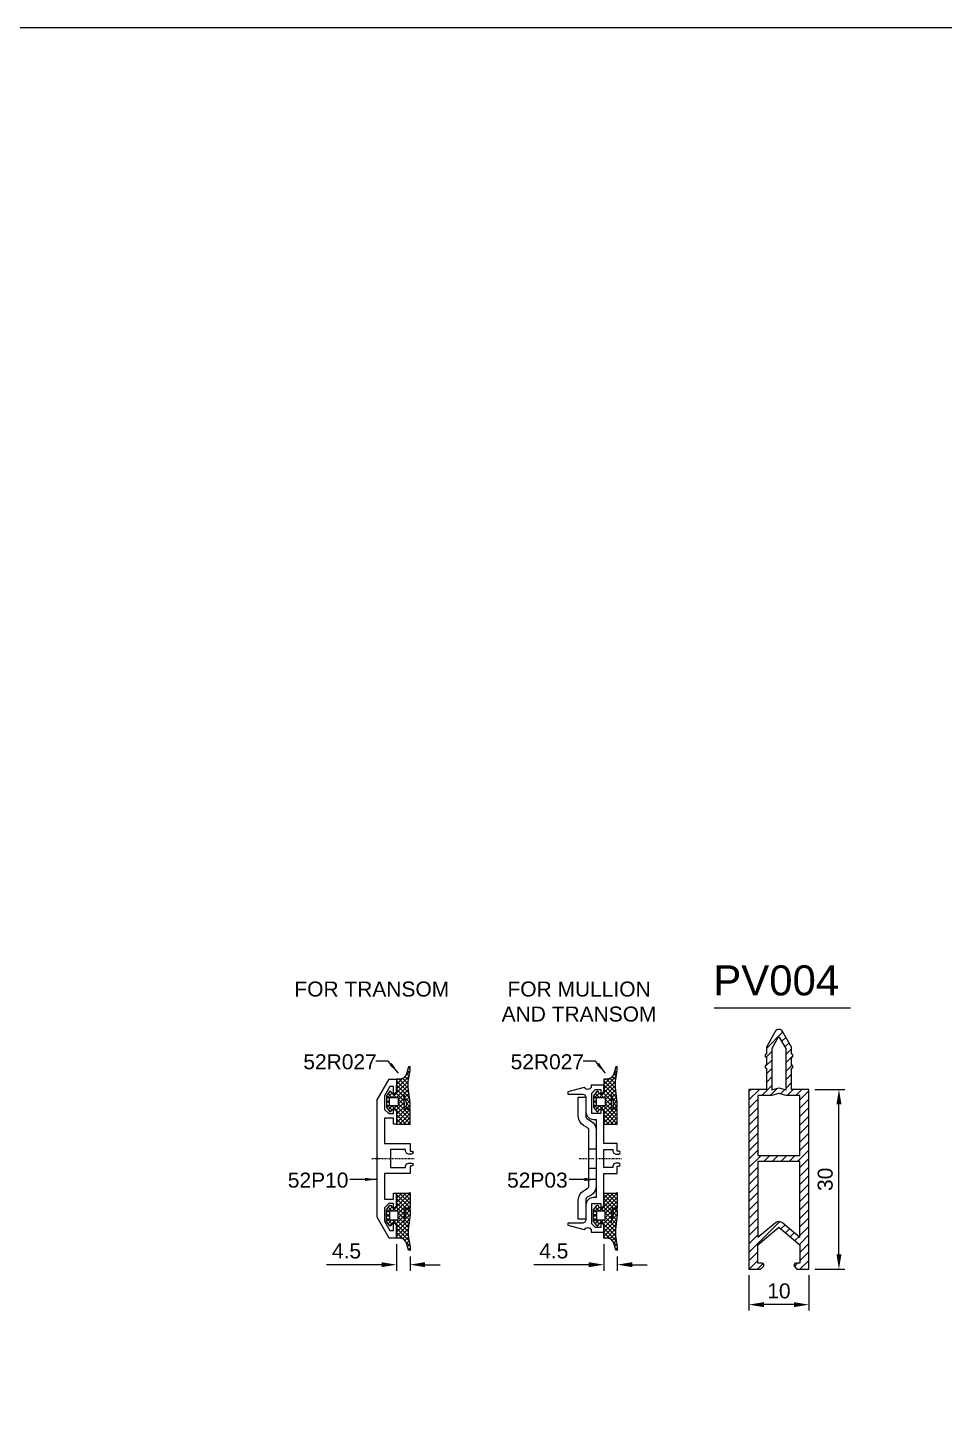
# Model space of a CAD drawing. Header units: millimetres. Extents: x 22319 to 27873, y 35287 to 39437.
# Drawn here: x 26183.9 to 26489.5, y 38976 to 39437 of the extents above; entities that cross this region are included whole.
import ezdxf

# ---------------------------------------------------------------- set-up
doc = ezdxf.new("R2010")
doc.units = ezdxf.units.MM
doc.header["$LTSCALE"] = 0.5
doc.linetypes.add('NEWDOT', pattern=[2, 1, -0.5, 0, -0.5])
for name, color, linetype in [('1', 1, 'Continuous'), ('22', 2, 'NEWDOT'), ('6', 6, 'Continuous'), ('FYLLD', 6, 'Continuous'), ('LIST', 2, 'Continuous'), ('MATT', 1, 'Continuous')]:
    doc.layers.add(name, color=color, linetype=linetype)
doc.layers.add('AM_5', color=3, linetype='Continuous', lineweight=18)
doc.layers.add('AM_6', color=2, linetype='Continuous', lineweight=20)
doc.styles.add('Border', font='ARIAL.TTF')
doc.styles.add('ROMANS', font='simplex.shx')
doc.styles.get("Standard").update_dxf_attribs({"font": 'ARIAL.TTF'})
doc.dimstyles.new('SBS_DIN$0', dxfattribs={"dimscale": 2, "dimtxt": 2.5, "dimasz": 2.5, "dimexe": 1, "dimexo": 1, "dimgap": 1, "dimtad": 1, "dimrnd": 0.5, "dimdsep": 46, "dimtxsty": 'Standard', "dimcen": 0, "dimclrd": 256, "dimclre": 256, "dimclrt": 2, "dimadec": 0, "dimazin": 2, "dimtp": 0.1, "dimtm": 0.1, "dimtfac": 0.71, "dimtofl": 0, "dimtmove": 0, "dimatfit": 3, "dimfxl": 0, "dimlwd": -1, "dimlwe": -1, "dimarcsym": 0})
doc.dimstyles.get("Standard").update_dxf_attribs({"dimtxt": 0.18, "dimasz": 0.18, "dimexe": 0.18, "dimexo": 0.0625, "dimgap": 0.09, "dimtad": 0, "dimtih": 1, "dimtoh": 1, "dimdec": 4, "dimzin": 0, "dimdsep": 46, "dimtxsty": 'Standard', "dimcen": 0.09, "dimadec": 0, "dimazin": 0, "dimtfac": 1, "dimtdec": 4, "dimtofl": 0, "dimtmove": 0, "dimatfit": 0, "dimfxl": 0, "dimtolj": 1, "dimtzin": 0, "dimarcsym": 0})

# ---------------------------------------------------------------- blocks, each defined once
blk = doc.blocks.new('*D394')
at = {"layer": 'AM_5'}
for p, q in [((26424.36611023777, 39021.018241354), (26424.36611023777, 39009.2406884341)), ((26444.36611023777, 39021.018241354), (26444.36611023777, 39009.2406884341)), ((26439.36611023777, 39011.2406884341), (26429.36611023777, 39011.2406884341))]:
    blk.add_line(p, q, dxfattribs=at)
for points in [[(26429.36611023777, 39012.07402176744), (26429.36611023777, 39010.40735510077), (26424.36611023777, 39011.2406884341)], [(26439.36611023777, 39012.07402176744), (26439.36611023777, 39010.40735510077), (26444.36611023777, 39011.2406884341)]]:
    blk.add_solid(points, dxfattribs=at)
at = {"layer": 'Defpoints', "color": 0}
for p in [(26424.36611023777, 39023.018241354), (26444.36611023777, 39023.018241354), (26424.36611023777, 39011.2406884341)]:
    blk.add_point(p, dxfattribs=at)
at = {"layer": 'AM_5', "color": 2, "insert": (26434.36611023777, 39015.79355337271), "char_height": 5, "attachment_point": 5}
blk.add_mtext('10', dxfattribs=at)
blk = doc.blocks.new('*D395')
at = {"layer": 'AM_5'}
for p, q in [((26446.36611023777, 39083.018241354), (26456.36611023777, 39083.018241354)), ((26454.36611023777, 39028.018241354), (26454.36611023777, 39078.018241354)), ((26446.36611023777, 39023.018241354), (26456.36611023777, 39023.018241354))]:
    blk.add_line(p, q, dxfattribs=at)
for points in [[(26453.53277690443, 39078.018241354), (26455.1994435711, 39078.018241354), (26454.36611023777, 39083.018241354)], [(26453.53277690443, 39028.018241354), (26455.1994435711, 39028.018241354), (26454.36611023777, 39023.018241354)]]:
    blk.add_solid(points, dxfattribs=at)
at = {"layer": 'Defpoints', "color": 0}
for p in [(26444.36611023777, 39083.018241354), (26454.36611023777, 39083.018241354), (26444.36611023777, 39023.018241354)]:
    blk.add_point(p, dxfattribs=at)
at = {"layer": 'AM_5', "color": 2, "insert": (26449.81153997855, 39053.01824135401), "char_height": 5, "attachment_point": 5, "rotation": 90}
blk.add_mtext('30', dxfattribs=at)
blk = doc.blocks.new('*D455')
at = {"layer": 'AM_5'}
for p, q in [((26375.99384378434, 39031.45659532154), (26375.99384378434, 39022.56503019496)), ((26380.49384378434, 39027.24035532153), (26380.49384378434, 39022.56503019496)), ((26370.99384378434, 39024.56503019496), (26352.65209753604, 39024.56503019496)), ((26385.49384378434, 39024.56503019496), (26390.49384378434, 39024.56503019496))]:
    blk.add_line(p, q, dxfattribs=at)
for points in [[(26370.99384378434, 39025.39836352829), (26370.99384378434, 39023.73169686162), (26375.99384378434, 39024.56503019496)], [(26385.49384378434, 39025.39836352829), (26385.49384378434, 39023.73169686162), (26380.49384378434, 39024.56503019496)]]:
    blk.add_solid(points, dxfattribs=at)
at = {"layer": 'Defpoints', "color": 0}
for p in [(26375.99384378434, 39033.45659532154), (26380.49384378434, 39029.24035532153), (26375.99384378434, 39024.56503019496)]:
    blk.add_point(p, dxfattribs=at)
at = {"layer": 'AM_5', "color": 2, "insert": (26359.32297066019, 39029.10766320996), "char_height": 5, "attachment_point": 5}
blk.add_mtext('4.5', dxfattribs=at)
blk = doc.blocks.new('*D454')
at = {"layer": 'AM_5'}
for p, q in [((26306.90088136542, 39031.45659532154), (26306.90088136542, 39022.56503019496)), ((26311.40088136542, 39027.24035532153), (26311.40088136542, 39022.56503019496)), ((26301.90088136542, 39024.56503019496), (26283.55913511713, 39024.56503019496)), ((26316.40088136542, 39024.56503019496), (26321.40088136542, 39024.56503019496))]:
    blk.add_line(p, q, dxfattribs=at)
for points in [[(26301.90088136542, 39025.39836352829), (26301.90088136542, 39023.73169686162), (26306.90088136542, 39024.56503019496)], [(26316.40088136542, 39025.39836352829), (26316.40088136542, 39023.73169686162), (26311.40088136542, 39024.56503019496)]]:
    blk.add_solid(points, dxfattribs=at)
at = {"layer": 'Defpoints', "color": 0}
for p in [(26306.90088136542, 39033.45659532154), (26311.40088136542, 39029.24035532153), (26306.90088136542, 39024.56503019496)]:
    blk.add_point(p, dxfattribs=at)
at = {"layer": 'AM_5', "color": 2, "insert": (26290.23000824127, 39029.10766320996), "char_height": 5, "attachment_point": 5}
blk.add_mtext('4.5', dxfattribs=at)

msp = doc.modelspace()

# ---------------------------------------------------------------- hatches: boundary and pattern name
at = {"layer": 'FYLLD'}
h = msp.add_hatch(dxfattribs=at)
h.set_pattern_fill('USER', color=256, scale=2, angle=45, pattern_type=0)
h.set_pattern_definition([(45, (-52.76773536206747, 1.768526532978285), (-1.414213562373095, 1.414213562373095), [])])
h.paths.add_polyline_path([(26444.36611023775, 39083.018241354), (26438.56611023776, 39083.018241354), (26438.56611023776, 39090.11824135401), (26438.96611023776, 39090.22542103098), (26438.96611023776, 39091.01106167703), (26438.56611023776, 39091.11824135401), (26438.56611023776, 39093.718241354), (26438.96611023776, 39093.82542103097), (26438.96611023776, 39094.61106167702), (26438.56611023776, 39094.718241354), (26438.56611023776, 39097.14372429447), (26435.57854580306, 39102.31833768624, 0.5773502691896208), (26433.15367467246, 39102.31833768624), (26430.16611023775, 39097.14372429447), (26430.16611023775, 39094.718241354), (26429.76611023776, 39094.61106167702), (26429.76611023776, 39093.82542103097), (26430.16611023775, 39093.718241354), (26430.16611023775, 39091.11824135401), (26429.76611023776, 39091.01106167703), (26429.76611023776, 39090.22542103098), (26430.16611023775, 39090.11824135401), (26430.16611023775, 39083.018241354), (26424.36611023777, 39083.018241354), (26424.36611023777, 39023.018241354), (26428.21463837518, 39023.018241354), (26429.19037430648, 39023.99397728528, 0.6681786379194609), (26428.76611023776, 39025.018241354), (26427.36611023775, 39025.018241354), (26427.36611023775, 39031.14454393575), (26434.36611023777, 39037.018241354), (26441.36611023777, 39031.14454393575), (26441.36611023777, 39025.018241354), (26439.96611023776, 39025.018241354, 0.588876116928277), (26439.45712195824, 39024.10054506615), (26440.31758210034, 39023.018241354), (26444.36611023777, 39023.018241354)])
h.paths.add_polyline_path([(26441.36611023775, 39061.018241354), (26427.36611023775, 39061.018241354), (26427.36611023777, 39081.018241354), (26431.96611023776, 39081.018241354), (26434.36611023777, 39081.66131941584), (26436.76611023776, 39081.018241354), (26441.36611023777, 39081.018241354)], flags=16)
h.paths.add_polyline_path([(26441.36611023777, 39059.018241354), (26441.36611023775, 39033.75535851442), (26435.65168545714, 39038.55033024024, 0.3639702342661469), (26433.08053501838, 39038.55033024024), (26427.36611023775, 39033.75535851442), (26427.36611023775, 39059.018241354)], flags=16)
h.paths.add_polyline_path([(26436.76611023776, 39082.88173847873), (26434.36611023777, 39083.52481654056), (26431.96611023776, 39082.88173847873), (26431.96611023776, 39096.66141574808), (26434.01970007624, 39100.21833768624, -0.5773502691896695), (26434.71252039928, 39100.21833768624), (26436.76611023776, 39096.66141574808)], flags=16)
h = msp.add_hatch(dxfattribs=at)
h.set_pattern_fill('USER', color=256, angle=45, pattern_type=0)
h.set_pattern_definition([(45, (25949.0318708644, 38746.57028898228), (-0.7071067811865475, 0.7071067811865476), []), (135, (25949.0318708644, 38746.57028898228), (-0.7071067811865472, -0.7071067811865478), [])])
edge = h.paths.add_edge_path()
edge.add_line((26310.07690736542, 39087.83590432154), (26309.35009236542, 39086.83778132154))
edge.add_line((26310.91154736542, 39090.54856632153), (26310.07690736542, 39087.83590432152))
edge.add_line((26311.40088136542, 39090.67289532154), (26310.91154736542, 39090.54856632154))
edge.add_line((26311.40088136542, 39089.36227232153), (26311.40088136542, 39090.67289532153))
edge.add_line((26310.77013636542, 39085.62801132153), (26311.40088136542, 39089.36227232153))
edge.add_line((26310.77013636542, 39083.62801132153), (26310.77013636542, 39085.62801132153))
edge.add_line((26311.40088136542, 39078.62212932153), (26310.77013636542, 39083.62801132154))
edge.add_line((26311.40088936542, 39077.10681732154), (26311.40088136543, 39078.62212932154))
edge.add_line((26310.93374936542, 39076.67146832153), (26311.40088936542, 39077.10681732153))
edge.add_line((26310.30052436542, 39076.75379732153), (26310.93374936542, 39076.67146832153))
edge.add_line((26309.96023036542, 39077.29411132153), (26310.30052436543, 39076.75379732153))
edge.add_line((26310.23681136542, 39078.15962732153), (26309.96023036542, 39077.29411132153))
edge.add_line((26309.32380936542, 39081.22066232154), (26310.23681136542, 39078.15962732154))
edge.add_line((26309.70088436542, 39076.45665532153), (26309.32380936542, 39081.22066232154))
edge.add_line((26310.80088336542, 39076.45665532153), (26309.70088436543, 39076.45665532153))
edge.add_line((26311.40088136542, 39076.58025932153), (26310.80088336542, 39076.45665532153))
edge.add_line((26311.40088136542, 39071.33304332154), (26311.40088136542, 39076.58025932154))
edge.add_line((26310.80088336542, 39071.45665532153), (26311.40088136543, 39071.33304332154))
edge.add_line((26306.90088136542, 39071.45665532153), (26310.80088336542, 39071.45665532153))
edge.add_line((26306.90088136542, 39076.25665032153), (26306.90088136542, 39071.45665532153))
edge.add_line((26305.40088136542, 39076.25665032153), (26306.90088136542, 39076.25665032153))
edge.add_line((26305.02560636542, 39075.60664932153), (26305.40088136542, 39076.25665032153))
edge.add_line((26304.77887936542, 39075.45693732153), (26305.02560636542, 39075.60664932153))
edge.add_line((26304.52005236542, 39075.58457732153), (26304.77887936543, 39075.45693732153))
edge.add_line((26303.50088036542, 39077.04010532154), (26304.52005236542, 39075.58457732154))
edge.add_line((26303.50088036542, 39080.87319732153), (26303.50088036542, 39077.04010532153))
edge.add_line((26304.52005236542, 39082.32872532153), (26303.50088036542, 39080.87319732153))
edge.add_line((26304.77887936542, 39082.45636532154), (26304.52005236542, 39082.32872532154))
edge.add_line((26305.02560636542, 39082.30665332154), (26304.77887936542, 39082.45636532154))
edge.add_line((26305.40088136542, 39081.65665232154), (26305.02560636542, 39082.30665332154))
edge.add_line((26306.90088136542, 39081.65665232154), (26305.40088136542, 39081.65665232154))
edge.add_line((26306.90088136542, 39086.45665532153), (26306.90088136542, 39081.65665232154))
edge.add_line((26308.17567736542, 39086.45665532153), (26306.90088136542, 39086.45665532153))
edge.add_line((26309.35009236542, 39086.83778132153), (26308.17567736542, 39086.45665532153))
edge = h.paths.add_edge_path(flags=16)
edge.add_line((26304.50088036542, 39077.55665332154), (26304.50088036542, 39080.35664932154))
edge.add_line((26307.40088136542, 39077.55665332154), (26304.50088036542, 39077.55665332154))
edge.add_line((26307.40088136542, 39080.35664932153), (26307.40088136542, 39077.55665332153))
edge.add_line((26304.50088036542, 39080.35664932153), (26307.40088136542, 39080.35664932153))
h = msp.add_hatch(dxfattribs=at)
h.set_pattern_fill('USER', color=256, angle=45, pattern_type=0)
h.set_pattern_definition([(45, (26018.12483328331, 38746.57028898228), (-0.7071067811865475, 0.7071067811865476), []), (135, (26018.12483328331, 38746.57028898228), (-0.7071067811865472, -0.7071067811865478), [])])
edge = h.paths.add_edge_path()
edge.add_line((26379.16986978434, 39087.83590432154), (26378.44305478434, 39086.83778132154))
edge.add_line((26380.00450978434, 39090.54856632153), (26379.16986978434, 39087.83590432152))
edge.add_line((26380.49384378434, 39090.67289532154), (26380.00450978434, 39090.54856632154))
edge.add_line((26380.49384378434, 39089.36227232153), (26380.49384378434, 39090.67289532153))
edge.add_line((26379.86309878434, 39085.62801132153), (26380.49384378434, 39089.36227232153))
edge.add_line((26379.86309878434, 39083.62801132153), (26379.86309878434, 39085.62801132153))
edge.add_line((26380.49384378434, 39078.62212932153), (26379.86309878434, 39083.62801132154))
edge.add_line((26380.49385178434, 39077.10681732154), (26380.49384378434, 39078.62212932154))
edge.add_line((26380.02671178434, 39076.67146832153), (26380.49385178434, 39077.10681732153))
edge.add_line((26379.39348678434, 39076.75379732153), (26380.02671178434, 39076.67146832153))
edge.add_line((26379.05319278434, 39077.29411132153), (26379.39348678434, 39076.75379732153))
edge.add_line((26379.32977378434, 39078.15962732153), (26379.05319278434, 39077.29411132153))
edge.add_line((26378.41677178434, 39081.22066232154), (26379.32977378434, 39078.15962732154))
edge.add_line((26378.79384678434, 39076.45665532153), (26378.41677178434, 39081.22066232154))
edge.add_line((26379.89384578434, 39076.45665532153), (26378.79384678434, 39076.45665532153))
edge.add_line((26380.49384378434, 39076.58025932153), (26379.89384578434, 39076.45665532153))
edge.add_line((26380.49384378434, 39071.33304332154), (26380.49384378434, 39076.58025932154))
edge.add_line((26379.89384578434, 39071.45665532153), (26380.49384378434, 39071.33304332154))
edge.add_line((26375.99384378434, 39071.45665532153), (26379.89384578434, 39071.45665532153))
edge.add_line((26375.99384378434, 39076.25665032153), (26375.99384378434, 39071.45665532153))
edge.add_line((26374.49384378434, 39076.25665032153), (26375.99384378434, 39076.25665032153))
edge.add_line((26374.11856878434, 39075.60664932153), (26374.49384378434, 39076.25665032153))
edge.add_line((26373.87184178434, 39075.45693732153), (26374.11856878434, 39075.60664932153))
edge.add_line((26373.61301478434, 39075.58457732153), (26373.87184178434, 39075.45693732153))
edge.add_line((26372.59384278434, 39077.04010532154), (26373.61301478434, 39075.58457732154))
edge.add_line((26372.59384278434, 39080.87319732153), (26372.59384278434, 39077.04010532153))
edge.add_line((26373.61301478434, 39082.32872532153), (26372.59384278434, 39080.87319732153))
edge.add_line((26373.87184178434, 39082.45636532154), (26373.61301478434, 39082.32872532154))
edge.add_line((26374.11856878434, 39082.30665332154), (26373.87184178434, 39082.45636532154))
edge.add_line((26374.49384378434, 39081.65665232154), (26374.11856878434, 39082.30665332154))
edge.add_line((26375.99384378434, 39081.65665232154), (26374.49384378434, 39081.65665232154))
edge.add_line((26375.99384378434, 39086.45665532153), (26375.99384378434, 39081.65665232154))
edge.add_line((26377.26863978434, 39086.45665532153), (26375.99384378434, 39086.45665532153))
edge.add_line((26378.44305478434, 39086.83778132153), (26377.26863978434, 39086.45665532153))
edge = h.paths.add_edge_path(flags=16)
edge.add_line((26373.59384278434, 39077.55665332154), (26373.59384278434, 39080.35664932154))
edge.add_line((26376.49384378434, 39077.55665332154), (26373.59384278434, 39077.55665332154))
edge.add_line((26376.49384378434, 39080.35664932153), (26376.49384378434, 39077.55665332153))
edge.add_line((26373.59384278434, 39080.35664932153), (26376.49384378434, 39080.35664932153))
h = msp.add_hatch(dxfattribs=at)
h.set_pattern_fill('USER', color=256, angle=45, pattern_type=0)
h.set_pattern_definition([(315, (25949.0318708644, 39373.3429616608), (-0.7071067811865475, -0.7071067811865476), []), (225, (25949.0318708644, 39373.3429616608), (-0.7071067811865472, 0.7071067811865478), [])])
edge = h.paths.add_edge_path()
edge.add_line((26310.07690736542, 39032.07734632154), (26309.35009236542, 39033.07546932153))
edge.add_line((26310.91154736542, 39029.36468432153), (26310.07690736542, 39032.07734632154))
edge.add_line((26311.40088136542, 39029.24035532153), (26310.91154736542, 39029.36468432153))
edge.add_line((26311.40088136542, 39030.55097832153), (26311.40088136542, 39029.24035532153))
edge.add_line((26310.77013636542, 39034.28523932154), (26311.40088136542, 39030.55097832153))
edge.add_line((26310.77013636542, 39036.28523932154), (26310.77013636542, 39034.28523932154))
edge.add_line((26311.40088136542, 39041.29112132153), (26310.77013636542, 39036.28523932154))
edge.add_line((26311.40088936542, 39042.80643332154), (26311.40088136543, 39041.29112132153))
edge.add_line((26310.93374936542, 39043.24178232154), (26311.40088936542, 39042.80643332154))
edge.add_line((26310.30052436542, 39043.15945332153), (26310.93374936542, 39043.24178232153))
edge.add_line((26309.96023036542, 39042.61913932153), (26310.30052436543, 39043.15945332153))
edge.add_line((26310.23681136542, 39041.75362332154), (26309.96023036542, 39042.61913932153))
edge.add_line((26309.32380936542, 39038.69258832154), (26310.23681136542, 39041.75362332154))
edge.add_line((26309.70088436542, 39043.45659532154), (26309.32380936542, 39038.69258832154))
edge.add_line((26310.80088336542, 39043.45659532154), (26309.70088436543, 39043.45659532154))
edge.add_line((26311.40088136542, 39043.33299132153), (26310.80088336542, 39043.45659532154))
edge.add_line((26311.40088136542, 39048.58020732154), (26311.40088136542, 39043.33299132153))
edge.add_line((26310.80088336542, 39048.45659532154), (26311.40088136543, 39048.58020732154))
edge.add_line((26306.90088136542, 39048.45659532154), (26310.80088336542, 39048.45659532154))
edge.add_line((26306.90088136542, 39043.65660032153), (26306.90088136542, 39048.45659532154))
edge.add_line((26305.40088136542, 39043.65660032153), (26306.90088136542, 39043.65660032153))
edge.add_line((26305.02560636542, 39044.30660132154), (26305.40088136542, 39043.65660032153))
edge.add_line((26304.77887936542, 39044.45631332153), (26305.02560636542, 39044.30660132154))
edge.add_line((26304.52005236542, 39044.32867332154), (26304.77887936543, 39044.45631332153))
edge.add_line((26303.50088036542, 39042.87314532154), (26304.52005236542, 39044.32867332154))
edge.add_line((26303.50088036542, 39039.04005332154), (26303.50088036542, 39042.87314532154))
edge.add_line((26304.52005236542, 39037.58452532153), (26303.50088036542, 39039.04005332153))
edge.add_line((26304.77887936542, 39037.45688532154), (26304.52005236542, 39037.58452532154))
edge.add_line((26305.02560636542, 39037.60659732154), (26304.77887936542, 39037.45688532154))
edge.add_line((26305.40088136542, 39038.25659832154), (26305.02560636542, 39037.60659732154))
edge.add_line((26306.90088136542, 39038.25659832154), (26305.40088136542, 39038.25659832154))
edge.add_line((26306.90088136542, 39033.45659532154), (26306.90088136542, 39038.25659832154))
edge.add_line((26308.17567736542, 39033.45659532154), (26306.90088136542, 39033.45659532154))
edge.add_line((26309.35009236542, 39033.07546932153), (26308.17567736542, 39033.45659532154))
edge = h.paths.add_edge_path(flags=16)
edge.add_line((26304.50088036542, 39042.35659732154), (26304.50088036542, 39039.55660132154))
edge.add_line((26307.40088136542, 39042.35659732154), (26304.50088036542, 39042.35659732154))
edge.add_line((26307.40088136542, 39039.55660132154), (26307.40088136542, 39042.35659732154))
edge.add_line((26304.50088036542, 39039.55660132154), (26307.40088136542, 39039.55660132154))
h = msp.add_hatch(dxfattribs=at)
h.set_pattern_fill('USER', color=256, angle=45, pattern_type=0)
h.set_pattern_definition([(315, (26018.12483328331, 39373.3429616608), (-0.7071067811865475, -0.7071067811865476), []), (225, (26018.12483328331, 39373.3429616608), (-0.7071067811865472, 0.7071067811865478), [])])
edge = h.paths.add_edge_path()
edge.add_line((26379.16986978434, 39032.07734632154), (26378.44305478434, 39033.07546932153))
edge.add_line((26380.00450978434, 39029.36468432153), (26379.16986978434, 39032.07734632154))
edge.add_line((26380.49384378434, 39029.24035532153), (26380.00450978434, 39029.36468432153))
edge.add_line((26380.49384378434, 39030.55097832153), (26380.49384378434, 39029.24035532153))
edge.add_line((26379.86309878434, 39034.28523932154), (26380.49384378434, 39030.55097832153))
edge.add_line((26379.86309878434, 39036.28523932154), (26379.86309878434, 39034.28523932154))
edge.add_line((26380.49384378434, 39041.29112132153), (26379.86309878434, 39036.28523932154))
edge.add_line((26380.49385178434, 39042.80643332154), (26380.49384378434, 39041.29112132153))
edge.add_line((26380.02671178434, 39043.24178232154), (26380.49385178434, 39042.80643332154))
edge.add_line((26379.39348678434, 39043.15945332153), (26380.02671178434, 39043.24178232153))
edge.add_line((26379.05319278434, 39042.61913932153), (26379.39348678434, 39043.15945332153))
edge.add_line((26379.32977378434, 39041.75362332154), (26379.05319278434, 39042.61913932153))
edge.add_line((26378.41677178434, 39038.69258832154), (26379.32977378434, 39041.75362332154))
edge.add_line((26378.79384678434, 39043.45659532154), (26378.41677178434, 39038.69258832154))
edge.add_line((26379.89384578434, 39043.45659532154), (26378.79384678434, 39043.45659532154))
edge.add_line((26380.49384378434, 39043.33299132153), (26379.89384578434, 39043.45659532154))
edge.add_line((26380.49384378434, 39048.58020732154), (26380.49384378434, 39043.33299132153))
edge.add_line((26379.89384578434, 39048.45659532154), (26380.49384378434, 39048.58020732154))
edge.add_line((26375.99384378434, 39048.45659532154), (26379.89384578434, 39048.45659532154))
edge.add_line((26375.99384378434, 39043.65660032153), (26375.99384378434, 39048.45659532154))
edge.add_line((26374.49384378434, 39043.65660032153), (26375.99384378434, 39043.65660032153))
edge.add_line((26374.11856878434, 39044.30660132154), (26374.49384378434, 39043.65660032153))
edge.add_line((26373.87184178434, 39044.45631332153), (26374.11856878434, 39044.30660132154))
edge.add_line((26373.61301478434, 39044.32867332154), (26373.87184178434, 39044.45631332153))
edge.add_line((26372.59384278434, 39042.87314532154), (26373.61301478434, 39044.32867332154))
edge.add_line((26372.59384278434, 39039.04005332154), (26372.59384278434, 39042.87314532154))
edge.add_line((26373.61301478434, 39037.58452532153), (26372.59384278434, 39039.04005332153))
edge.add_line((26373.87184178434, 39037.45688532154), (26373.61301478434, 39037.58452532154))
edge.add_line((26374.11856878434, 39037.60659732154), (26373.87184178434, 39037.45688532154))
edge.add_line((26374.49384378434, 39038.25659832154), (26374.11856878434, 39037.60659732154))
edge.add_line((26375.99384378434, 39038.25659832154), (26374.49384378434, 39038.25659832154))
edge.add_line((26375.99384378434, 39033.45659532154), (26375.99384378434, 39038.25659832154))
edge.add_line((26377.26863978434, 39033.45659532154), (26375.99384378434, 39033.45659532154))
edge.add_line((26378.44305478434, 39033.07546932153), (26377.26863978434, 39033.45659532154))
edge = h.paths.add_edge_path(flags=16)
edge.add_line((26373.59384278434, 39042.35659732154), (26373.59384278434, 39039.55660132154))
edge.add_line((26376.49384378434, 39042.35659732154), (26373.59384278434, 39042.35659732154))
edge.add_line((26376.49384378434, 39039.55660132154), (26376.49384378434, 39042.35659732154))
edge.add_line((26373.59384278434, 39039.55660132154), (26376.49384378434, 39039.55660132154))

# ---------------------------------------------------------------- linework, layer by layer
msp.add_line((26412.79382427516, 39110.22029281519), (26458.26655872607, 39110.22029281519))
for points in [[(22318.70771382542, 39437.03467588875), (27872.65919384413, 39437.03467588875), (27872.65919384413, 35287.04940153871), (22318.70771382542, 35287.04940153871)], [(26441.36611023777, 39081.018241354), (26436.76611023776, 39081.018241354), (26434.36611023777, 39081.66131941584), (26431.96611023776, 39081.018241354), (26427.36611023777, 39081.018241354), (26427.36611023777, 39061.018241354), (26441.36611023777, 39061.018241354)]]:
    msp.add_lwpolyline(points, close=True)
for points in [[(26438.56611023776, 39090.11824135401), (26438.96611023776, 39090.22542103098), (26438.96611023776, 39091.01106167703), (26438.56611023776, 39091.11824135401), (26438.56611023776, 39093.718241354), (26438.96611023776, 39093.82542103097), (26438.96611023776, 39094.61106167702), (26438.56611023776, 39094.718241354), (26438.56611023776, 39097.14372429447), (26435.57854580306, 39102.31833768624, 0.5773502691896208), (26433.15367467246, 39102.31833768624), (26430.16611023775, 39097.14372429447), (26430.16611023775, 39094.718241354), (26429.76611023776, 39094.61106167702), (26429.76611023776, 39093.82542103097), (26430.16611023775, 39093.718241354), (26430.16611023775, 39091.11824135401), (26429.76611023776, 39091.01106167703), (26429.76611023776, 39090.22542103098), (26430.16611023775, 39090.11824135401), (26430.16611023775, 39083.018241354), (26424.36611023777, 39083.018241354), (26424.36611023777, 39023.018241354), (26428.21463837518, 39023.018241354), (26429.19037430648, 39023.99397728528, 0.6681786379194607), (26428.76611023776, 39025.018241354), (26427.36611023775, 39025.018241354), (26427.36611023775, 39031.14454393575), (26434.36611023777, 39037.018241354), (26441.36611023777, 39031.14454393575), (26441.36611023777, 39025.018241354), (26439.96611023776, 39025.018241354, 0.6681786379192975), (26439.54184616904, 39023.99397728528), (26440.31758210034, 39023.018241354), (26444.36611023777, 39023.018241354), (26444.36611023777, 39083.018241354), (26438.56611023776, 39083.018241354)], [(26436.76611023776, 39096.66141574808), (26434.71252039928, 39100.21833768624, 0.5773502691896694), (26434.01970007624, 39100.21833768624), (26431.96611023776, 39096.66141574808), (26431.96611023776, 39082.88173847873), (26434.36611023777, 39083.52481654056), (26436.76611023776, 39082.88173847873)], [(26435.65168545714, 39038.55033024024), (26441.36611023777, 39033.75535851442), (26441.36611023777, 39059.018241354), (26427.36611023775, 39059.018241354), (26427.36611023775, 39033.75535851442), (26433.08053501838, 39038.55033024024, -0.3639702342661469)]]:
    msp.add_lwpolyline(points, format="xyb", close=True)
at = {"layer": '1'}
for p, q in [((26373.49384378434, 39063.10662494799), (26370.99384378434, 39063.10662494799)), ((26373.49384378434, 39056.60662494799), (26370.99384378434, 39056.60662494799))]:
    msp.add_line(p, q, dxfattribs=at)
msp.add_lwpolyline([(26367.49384378434, 39074.03493748505), (26367.49384378434, 39080.45758721586), (26369.99384378434, 39080.45758721586), (26369.99384378434, 39074.03493748505, 0.2679491924311014), (26370.49384378434, 39073.16891208127), (26371.74384378434, 39072.44722424478, -0.2679491924310667), (26373.49384378434, 39069.41613533153), (26373.49384378434, 39050.82136038026, -0.2679491924312761), (26371.74384378434, 39047.79027146701), (26370.49384378434, 39047.06858363052, 0.2679491924313022), (26369.99384378434, 39046.20255822674), (26369.99384378434, 39039.77990849593), (26367.49384378434, 39039.77990849593), (26367.49384378434, 39046.20255822674, -0.2679491924312011), (26369.24384378434, 39049.23364713998), (26370.49384378434, 39049.95533497647, 0.2679491924312979), (26370.99384378434, 39050.82136038026), (26370.99384378434, 39069.41613533153, 0.2679491924310957), (26370.49384378434, 39070.28216073531), (26369.24384378434, 39071.0038485718, -0.2679491924309667)], format="xyb", close=True, dxfattribs=at)
at = {"layer": '22'}
for p, q in [((26298.70089936542, 39059.95662532154), (26312.90088136542, 39059.95662532154)), ((26367.79386178434, 39059.95662532154), (26381.99384378434, 39059.95662532154))]:
    msp.add_line(p, q, dxfattribs=at)
at = {"layer": '6'}
msp.add_lwpolyline([(26306.90088136542, 39048.45662532154), (26306.90088136542, 39044.15663032154), (26306.20089936542, 39043.45662532154), (26305.90088136542, 39043.45662532154), (26305.90088136542, 39044.95662532154), (26304.30088136542, 39044.95662532154), (26302.90088136542, 39043.55662532154), (26302.90088136542, 39039.0547015329), (26304.68955650002, 39035.95662532154), (26305.90088136542, 39035.95662532154), (26305.90088136542, 39038.45662532154), (26306.20089936542, 39038.45662532154), (26306.90088136542, 39037.75662832154), (26306.90088136542, 39033.45662532154), (26304.40088136542, 39033.45662532154), (26300.40088136542, 39040.38482855182), (26300.40088136542, 39059.65662532154), (26300.70088136542, 39059.95662532154), (26300.40088136542, 39060.25662532154), (26300.40088136542, 39079.52842209127), (26304.40088136542, 39086.45662532154), (26306.90088136542, 39086.45662532154), (26306.90088136542, 39082.15662232154), (26306.20089936542, 39081.45662532154), (26305.90088136542, 39081.45662532154), (26305.90088136542, 39083.95662532154), (26304.68955650002, 39083.95662532154), (26302.90088136542, 39080.85854911019), (26302.90088136542, 39076.35662532155), (26304.30088136542, 39074.95662532154), (26305.90088136542, 39074.95662532154), (26305.90088136542, 39076.45662532154), (26306.20089936542, 39076.45662532154), (26306.90088136542, 39075.75662032155), (26306.90088136542, 39071.45662532154), (26305.90088136542, 39071.45662532154), (26305.90088136542, 39073.45662532154), (26302.90088136542, 39073.45662532154), (26302.90088136542, 39064.95662532154), (26311.40088136542, 39064.95662532154), (26311.40088136542, 39062.45662532154), (26311.90088136542, 39062.45662532154), (26312.25442736542, 39062.31017932154), (26312.40088136542, 39061.95662532154), (26312.25442736542, 39061.60307132154), (26311.90088136542, 39061.45662532154), (26310.90088136542, 39061.45662532154), (26310.19378936542, 39061.74951732154), (26309.90088136542, 39062.45662532154), (26309.90088136542, 39062.95662532154), (26304.90088136542, 39062.95662532154), (26304.90088136542, 39056.95662532154), (26309.90088136542, 39056.95662532154), (26309.90088136542, 39057.45662532154), (26310.19378936542, 39058.16373332154), (26310.90088136542, 39058.45662532154), (26311.90088136542, 39058.45662532154), (26312.25442736542, 39058.31017932154), (26312.40088136542, 39057.95662532154), (26312.25442736542, 39057.60307132154), (26311.90088136542, 39057.45662532154), (26311.40088136542, 39057.45662532154), (26311.40088136542, 39054.95662532154), (26302.90088136542, 39054.95662532154), (26302.90088136542, 39046.45662532154), (26305.90088136542, 39046.45662532154), (26305.90088136542, 39048.45662532154), (26306.90088136542, 39048.45662532154), (26306.90088136542, 39044.65663032154)], dxfattribs=at)
msp.add_lwpolyline([(26380.49384378434, 39057.45662532154), (26380.99384378434, 39057.45662532154), (26381.34738978434, 39057.60307132154), (26381.49384378434, 39057.95662532154), (26381.34738978434, 39058.31017932154), (26380.99384378434, 39058.45662532154), (26379.99384378434, 39058.45662532154), (26379.28675178434, 39058.16373332153), (26378.99384378434, 39057.45662532154), (26378.99384378434, 39056.95662532154), (26375.99384378434, 39056.95662532154), (26375.99384378434, 39062.95662532154), (26378.99384378434, 39062.95662532154), (26378.99384378434, 39062.45662532154), (26379.28675178434, 39061.74951732154), (26379.99384378434, 39061.45662532154), (26380.99384378434, 39061.45662532154), (26381.34738978434, 39061.60307132154), (26381.49384378434, 39061.95662532154), (26381.34738978434, 39062.31017932154), (26380.99384378434, 39062.45662532154), (26380.49384378434, 39062.45662532154), (26380.49384378434, 39064.95662532154), (26375.99384378434, 39064.95662532154), (26375.99384378434, 39075.75662832153), (26375.29386178434, 39076.45662532154), (26374.99384378434, 39076.45662532154), (26374.99384378434, 39074.95662532154), (26371.99384378434, 39074.95662532154), (26371.99384378434, 39081.75662832153), (26373.19385578434, 39082.95662932154), (26374.99384378434, 39082.95662932154), (26374.99384378434, 39081.45662932154), (26375.29386178434, 39081.45662932154), (26375.99384378434, 39082.15663032153), (26375.99384378434, 39084.45662932154), (26371.79386178434, 39084.45662932154), (26371.79386178434, 39083.67704632153), (26371.35132678434, 39083.15276132154), (26370.69385578434, 39082.95662932154), (26370.13974878434, 39083.09221532154), (26369.48505169984, 39083.66639576595), (26363.99384378434, 39082.19504032154), (26363.99384378434, 39081.45662932154), (26368.99384378434, 39081.45662932154), (26369.70093578434, 39081.16373632153), (26369.99384378434, 39080.45662932154), (26369.99384378434, 39075.45662532154), (26370.32877378434, 39074.20662532154), (26371.24384378434, 39073.29156332154), (26372.49384378434, 39072.95662532154), (26373.49384378434, 39072.95662532154), (26373.49384378434, 39046.95662532154), (26372.49384378434, 39046.95662532154), (26371.24384378434, 39046.62168732154), (26370.32877378434, 39045.70662532154), (26369.99384378434, 39044.45662532154), (26369.99384378434, 39039.45662532154), (26369.70093578434, 39038.74951732154), (26368.99384378434, 39038.45662532154), (26363.99384378434, 39038.45662532154), (26363.99384378434, 39037.71821432154), (26369.48500485643, 39036.24686329866), (26370.13974878434, 39036.82104332154), (26370.69385578434, 39036.95662532154), (26371.35132678434, 39036.76049632153), (26371.79386178434, 39036.23621232154), (26371.79386178434, 39035.45662532154), (26375.99384378434, 39035.45662532154), (26375.99384378434, 39037.75662832153), (26375.29386178434, 39038.45662532154), (26374.99384378434, 39038.45662532154), (26374.99384378434, 39036.95662532154), (26373.19385578434, 39036.95662532154), (26371.99384378434, 39038.15663032153), (26371.99384378434, 39044.95662532154), (26374.99384378434, 39044.95662532154), (26374.99384378434, 39043.45662532154), (26375.29386178434, 39043.45662532154), (26375.99384378434, 39044.15663032153), (26375.99384378434, 39054.95662532154), (26380.49384378434, 39054.95662532154)], close=True, dxfattribs=at)
at = {"layer": 'LIST'}
for p, q in [((26306.90088136542, 39082.15663032153), (26306.90088136542, 39084.45662932154)), ((26375.99384378434, 39082.15663032153), (26375.99384378434, 39084.45662932154))]:
    msp.add_line(p, q, dxfattribs=at)
for points in [[(26311.40088136542, 39090.67289532154), (26310.91154736542, 39090.54856632153), (26310.07690736542, 39087.83590432154), (26309.35009236542, 39086.83778132153), (26308.17567736542, 39086.45665532153), (26306.90088136542, 39086.45665532153), (26306.90088136542, 39081.65665232154), (26305.40088136542, 39081.65665232154), (26305.02560636542, 39082.30665332154), (26304.77887936542, 39082.45636532154), (26304.52005236542, 39082.32872532153), (26303.50088036542, 39080.87319732153), (26303.50088036542, 39077.04010532154), (26304.52005236542, 39075.58457732153), (26304.77887936542, 39075.45693732153), (26305.02560636542, 39075.60664932153), (26305.40088136542, 39076.25665032153), (26306.90088136542, 39076.25665032153), (26306.90088136542, 39071.45665532153), (26310.80088336542, 39071.45665532153), (26311.40088136542, 39071.33304332154), (26311.40088136542, 39076.58025932153), (26310.80088336542, 39076.45665532153), (26309.70088436542, 39076.45665532153), (26309.32380936542, 39081.22066232154), (26310.23681136542, 39078.15962732153), (26309.96023036542, 39077.29411132153), (26310.30052436542, 39076.75379732153), (26310.93374936542, 39076.67146832153), (26311.40088936542, 39077.10681732154), (26311.40088136542, 39078.62212932153), (26310.77013636542, 39083.62801132153), (26310.77013636542, 39085.62801132153), (26311.40088136542, 39089.36227232153)], [(26380.49384378434, 39090.67289532154), (26380.00450978434, 39090.54856632153), (26379.16986978434, 39087.83590432154), (26378.44305478434, 39086.83778132153), (26377.26863978434, 39086.45665532153), (26375.99384378434, 39086.45665532153), (26375.99384378434, 39081.65665232154), (26374.49384378434, 39081.65665232154), (26374.11856878434, 39082.30665332154), (26373.87184178434, 39082.45636532154), (26373.61301478434, 39082.32872532153), (26372.59384278434, 39080.87319732153), (26372.59384278434, 39077.04010532154), (26373.61301478434, 39075.58457732153), (26373.87184178434, 39075.45693732153), (26374.11856878434, 39075.60664932153), (26374.49384378434, 39076.25665032153), (26375.99384378434, 39076.25665032153), (26375.99384378434, 39071.45665532153), (26379.89384578434, 39071.45665532153), (26380.49384378434, 39071.33304332154), (26380.49384378434, 39076.58025932153), (26379.89384578434, 39076.45665532153), (26378.79384678434, 39076.45665532153), (26378.41677178434, 39081.22066232154), (26379.32977378434, 39078.15962732153), (26379.05319278434, 39077.29411132153), (26379.39348678434, 39076.75379732153), (26380.02671178434, 39076.67146832153), (26380.49385178434, 39077.10681732154), (26380.49384378434, 39078.62212932153), (26379.86309878434, 39083.62801132153), (26379.86309878434, 39085.62801132153), (26380.49384378434, 39089.36227232153)], [(26304.50088036542, 39080.35664932153), (26307.40088136542, 39080.35664932153), (26307.40088136542, 39077.55665332154), (26304.50088036542, 39077.55665332154)], [(26373.59384278434, 39080.35664932153), (26376.49384378434, 39080.35664932153), (26376.49384378434, 39077.55665332154), (26373.59384278434, 39077.55665332154)], [(26311.40088136542, 39029.24035532153), (26310.91154736542, 39029.36468432153), (26310.07690736542, 39032.07734632154), (26309.35009236542, 39033.07546932153), (26308.17567736542, 39033.45659532154), (26306.90088136542, 39033.45659532154), (26306.90088136542, 39038.25659832154), (26305.40088136542, 39038.25659832154), (26305.02560636542, 39037.60659732154), (26304.77887936542, 39037.45688532154), (26304.52005236542, 39037.58452532153), (26303.50088036542, 39039.04005332154), (26303.50088036542, 39042.87314532154), (26304.52005236542, 39044.32867332154), (26304.77887936542, 39044.45631332153), (26305.02560636542, 39044.30660132154), (26305.40088136542, 39043.65660032153), (26306.90088136542, 39043.65660032153), (26306.90088136542, 39048.45659532154), (26310.80088336542, 39048.45659532154), (26311.40088136542, 39048.58020732154), (26311.40088136542, 39043.33299132153), (26310.80088336542, 39043.45659532154), (26309.70088436542, 39043.45659532154), (26309.32380936542, 39038.69258832154), (26310.23681136542, 39041.75362332154), (26309.96023036542, 39042.61913932153), (26310.30052436542, 39043.15945332153), (26310.93374936542, 39043.24178232154), (26311.40088936542, 39042.80643332154), (26311.40088136542, 39041.29112132153), (26310.77013636542, 39036.28523932154), (26310.77013636542, 39034.28523932154), (26311.40088136542, 39030.55097832153)], [(26380.49384378434, 39029.24035532153), (26380.00450978434, 39029.36468432153), (26379.16986978434, 39032.07734632154), (26378.44305478434, 39033.07546932153), (26377.26863978434, 39033.45659532154), (26375.99384378434, 39033.45659532154), (26375.99384378434, 39038.25659832154), (26374.49384378434, 39038.25659832154), (26374.11856878434, 39037.60659732154), (26373.87184178434, 39037.45688532154), (26373.61301478434, 39037.58452532153), (26372.59384278434, 39039.04005332154), (26372.59384278434, 39042.87314532154), (26373.61301478434, 39044.32867332154), (26373.87184178434, 39044.45631332153), (26374.11856878434, 39044.30660132154), (26374.49384378434, 39043.65660032153), (26375.99384378434, 39043.65660032153), (26375.99384378434, 39048.45659532154), (26379.89384578434, 39048.45659532154), (26380.49384378434, 39048.58020732154), (26380.49384378434, 39043.33299132153), (26379.89384578434, 39043.45659532154), (26378.79384678434, 39043.45659532154), (26378.41677178434, 39038.69258832154), (26379.32977378434, 39041.75362332154), (26379.05319278434, 39042.61913932153), (26379.39348678434, 39043.15945332153), (26380.02671178434, 39043.24178232154), (26380.49385178434, 39042.80643332154), (26380.49384378434, 39041.29112132153), (26379.86309878434, 39036.28523932154), (26379.86309878434, 39034.28523932154), (26380.49384378434, 39030.55097832153)], [(26304.50088036542, 39039.55660132154), (26307.40088136542, 39039.55660132154), (26307.40088136542, 39042.35659732154), (26304.50088036542, 39042.35659732154)], [(26373.59384278434, 39039.55660132154), (26376.49384378434, 39039.55660132154), (26376.49384378434, 39042.35659732154), (26373.59384278434, 39042.35659732154)]]:
    msp.add_lwpolyline(points, close=True, dxfattribs=at)
at = {"layer": 'MATT'}
for points in [[(26304.51535620973, 39091.13720058164), (26305.31576688501, 39091.82175523879), (26307.51541597358, 39088.43961657085)], [(26373.60831862864, 39091.13720058164), (26374.40872930393, 39091.82175523879), (26376.60837839249, 39088.43961657085)], [(26296.40088136542, 39052.46647262853), (26296.40088136542, 39053.51969260923), (26300.40088136542, 39052.99308261888)], [(26369.49384378434, 39052.46647262853), (26369.49384378434, 39053.51969260923), (26373.49384378434, 39052.99308261888)]]:
    msp.add_solid(points, dxfattribs=at)

# ---------------------------------------------------------------- texts
at = {"layer": 'AM_6'}
for s, insert, char_height, attachment_point, style in [('{\\fArial|b0|i0|c238|p34;PV004}', (26454.43553626071, 39114.22029281519), 10, 9, 'ROMANS'), ('52R027', (26275.83601902485, 39094.72611162058), 5, 1, 'Border'), ('52R027', (26344.92898144376, 39094.72611162058), 5, 1, 'Border'), ('52P10', (26270.66111472739, 39055.26252391793), 5, 1, 'Border'), ('52P03', (26343.7540771463, 39055.26252391793), 5, 1, 'Border')]:
    msp.add_mtext(s, dxfattribs=dict(at, insert=insert, char_height=char_height, attachment_point=attachment_point, style=style))
at = {"layer": 'AM_6', "char_height": 5, "width": 55.3932341542677, "attachment_point": 1}
for s, insert in [(' FOR TRANSOM', (26270.90584924138, 39118.97496773064)), ('  FOR MULLION \\P AND TRANSOM', (26339.9988116603, 39118.97496773064))]:
    msp.add_mtext(s, dxfattribs=dict(at, insert=insert))

# ---------------------------------------------------------------- dimensions: what is measured, and where the dimension line sits
at = {"layer": 'AM_5'}
dim = msp.add_linear_dim(base=(26454.36611023777, 39083.018241354), p1=(26444.36611023777, 39023.018241354), p2=(26444.36611023777, 39083.018241354), angle=90, text='30', dimstyle='SBS_DIN$0', dxfattribs=at)
dim.commit()
dim.dimension.update_dxf_attribs({"geometry": '*D395', "text_midpoint": (26449.81153997855, 39053.01824135401)})
for base, p1, p2, picture, middle in [((26306.90088136542, 39024.56503019496), (26311.40088136542, 39029.24035532153), (26306.90088136542, 39033.45659532154), '*D454', (26290.23000824127, 39029.10766320996)), ((26375.99384378434, 39024.56503019496), (26380.49384378434, 39029.24035532153), (26375.99384378434, 39033.45659532154), '*D455', (26359.32297066019, 39029.10766320996))]:
    dim = msp.add_linear_dim(base=base, p1=p1, p2=p2, dimstyle='SBS_DIN$0', dxfattribs=at)
    dim.commit()
    dim.dimension.update_dxf_attribs({"geometry": picture, "text_midpoint": middle})
dim = msp.add_linear_dim(base=(26424.36611023777, 39011.2406884341), p1=(26444.36611023777, 39023.018241354), p2=(26424.36611023777, 39023.018241354), text='10', dimstyle='SBS_DIN$0', dxfattribs=at)
dim.commit()
dim.dimension.update_dxf_attribs({"geometry": '*D394', "text_midpoint": (26434.36611023777, 39015.79355337271)})

# ---------------------------------------------------------------- leaders
at = {"layer": 'MATT', "has_arrowhead": 0}
for points in [[(26307.51541597358, 39088.43961657085), (26304.07981355356, 39092.45667032153), (26300.04916273943, 39092.45667032153)], [(26376.60837839249, 39088.43961657085), (26373.17277597247, 39092.45667032153), (26369.14212515835, 39092.45667032153)], [(26300.40088136542, 39052.99308261888), (26291.37987780241, 39052.99308261888)], [(26373.49384378434, 39052.99308261888), (26364.47284022132, 39052.99308261888)]]:
    msp.add_leader(points, dimstyle='Standard', dxfattribs=at)

doc.saveas('drawing.dxf')
